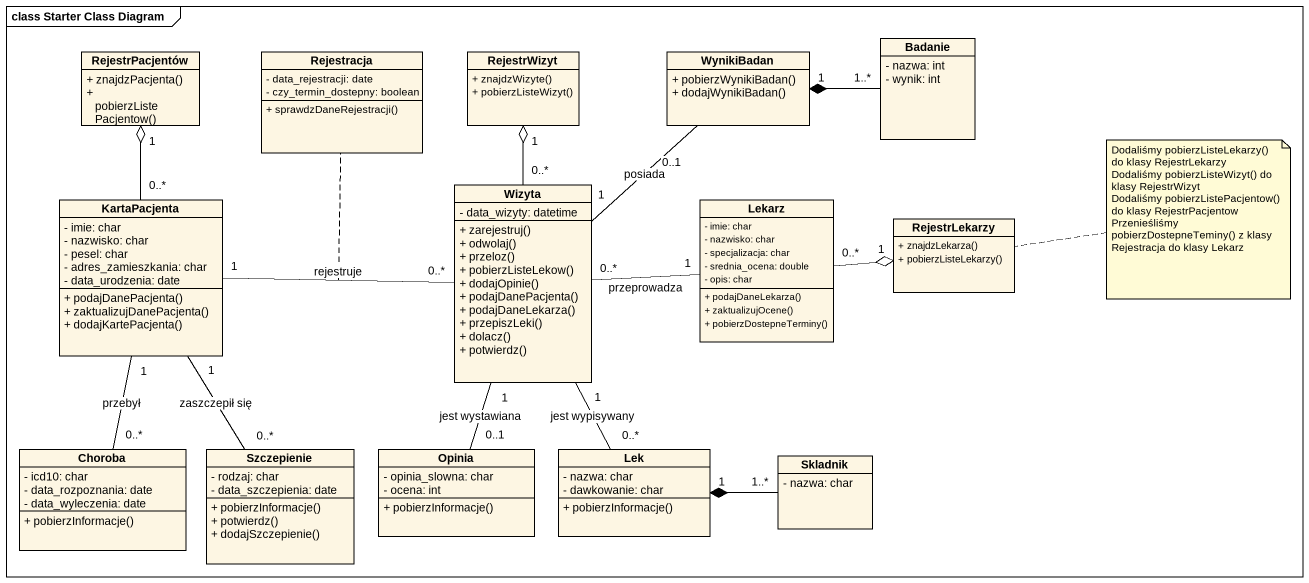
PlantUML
@startuml
mainframe class Starter Class Diagram
hide circle
hide empty members
skinparam classAttributeIconSize 0
class RejestrPacjentów {
  + znajdzPacjenta()
  + pobierzListePacjentow()
}
class Rejestracja {
  - data_rejestracji: date
  - czy_termin_dostepny: boolean
  + sprawdzDaneRejestracji()
}
class RejestrWizyt {
  + znajdzWizyte()
  + pobierzListeWizyt()
}
class WynikiBadan {
  + pobierzWynikiBadan()
  + dodajWynikiBadan()
}
class Badanie {
  - nazwa: int
  - wynik: int
}
class Wizyta {
  - data_wizyty: datetime
  + zarejestruj()
  + odwolaj()
  + przeloz()
  + pobierzListeLekow()
  + dodajOpinie()
  + podajDanePacjenta()
  + podajDaneLekarza()
  + przepiszLeki()
  + dolacz()
  + potwierdz()
}
class KartaPacjenta {
  - imie: char
  - nazwisko: char
  - pesel: char
  - adres_zamieszkania: char
  - data_urodzenia: date
  + podajDanePacjenta()
  + zaktualizujDanePacjenta()
  + dodajKartePacjenta()
}
class Lekarz {
  - imie: char
  - nazwisko: char
  - specjalizacja: char
  - srednia_ocena: double
  - opis: char
  + podajDaneLekarza()
  + zaktualizujOcene()
  + pobierzDostepneTerminy()
}
class RejestrLekarzy {
  + znajdzLekarza()
  + pobierzListeLekarzy()
}
class Choroba {
  - icd10: char
  - data_rozpoznania: date
  - data_wyleczenia: date
  + pobierzInformacje()
}
class Szczepienie {
  - rodzaj: char
  - data_szczepienia: date
  + pobierzInformacje()
  + potwierdz()
  + dodajSzczepienie()
}
class Opinia {
  - opinia_slowna: char
  - ocena: int
  + pobierzInformacje()
}
class Lek {
  - nazwa: char
  - dawkowanie: char
  + pobierzInformacje()
}
class Skladnik {
  - nazwa: char
}
WynikiBadan "0..1" -- "1" Wizyta : posiada
Badanie "1..*" -left-* "1" WynikiBadan
Wizyta "0..*" -up-o "1" RejestrWizyt
KartaPacjenta "0..*" -up-o "1" RejestrPacjentów
KartaPacjenta "1" -right- "0..*" Wizyta : rejestruje
(KartaPacjenta, Wizyta) .. Rejestracja
KartaPacjenta "1" -- "0..*" Choroba : przebył
Lekarz "1" -left- "0..*" Wizyta : przeprowadza
Lekarz "0..*" -right-o "1" RejestrLekarzy
Szczepienie "0..*" -up- "1" KartaPacjenta : zaszczepił się
Opinia "0..1" -up- "1" Wizyta : jest wystawiana
Lek "0..*" -up- "1" Wizyta : jest wypisywany
Skladnik "1..*" -left-* "1" Lek
note right of RejestrLekarzy
  Dodaliśmy pobierzListeLekarzy() do klasy RejestrLekarzy
  Dodaliśmy pobierzListeWizyt() do klasy RejestrWizyt
  Dodaliśmy pobierzListePacjentow() do klasy RejestrPacjentow
  Przenieśliśmy pobierzDostepneTeminy() z klasy Rejestracja do klasy Lekarz
end note
@enduml
